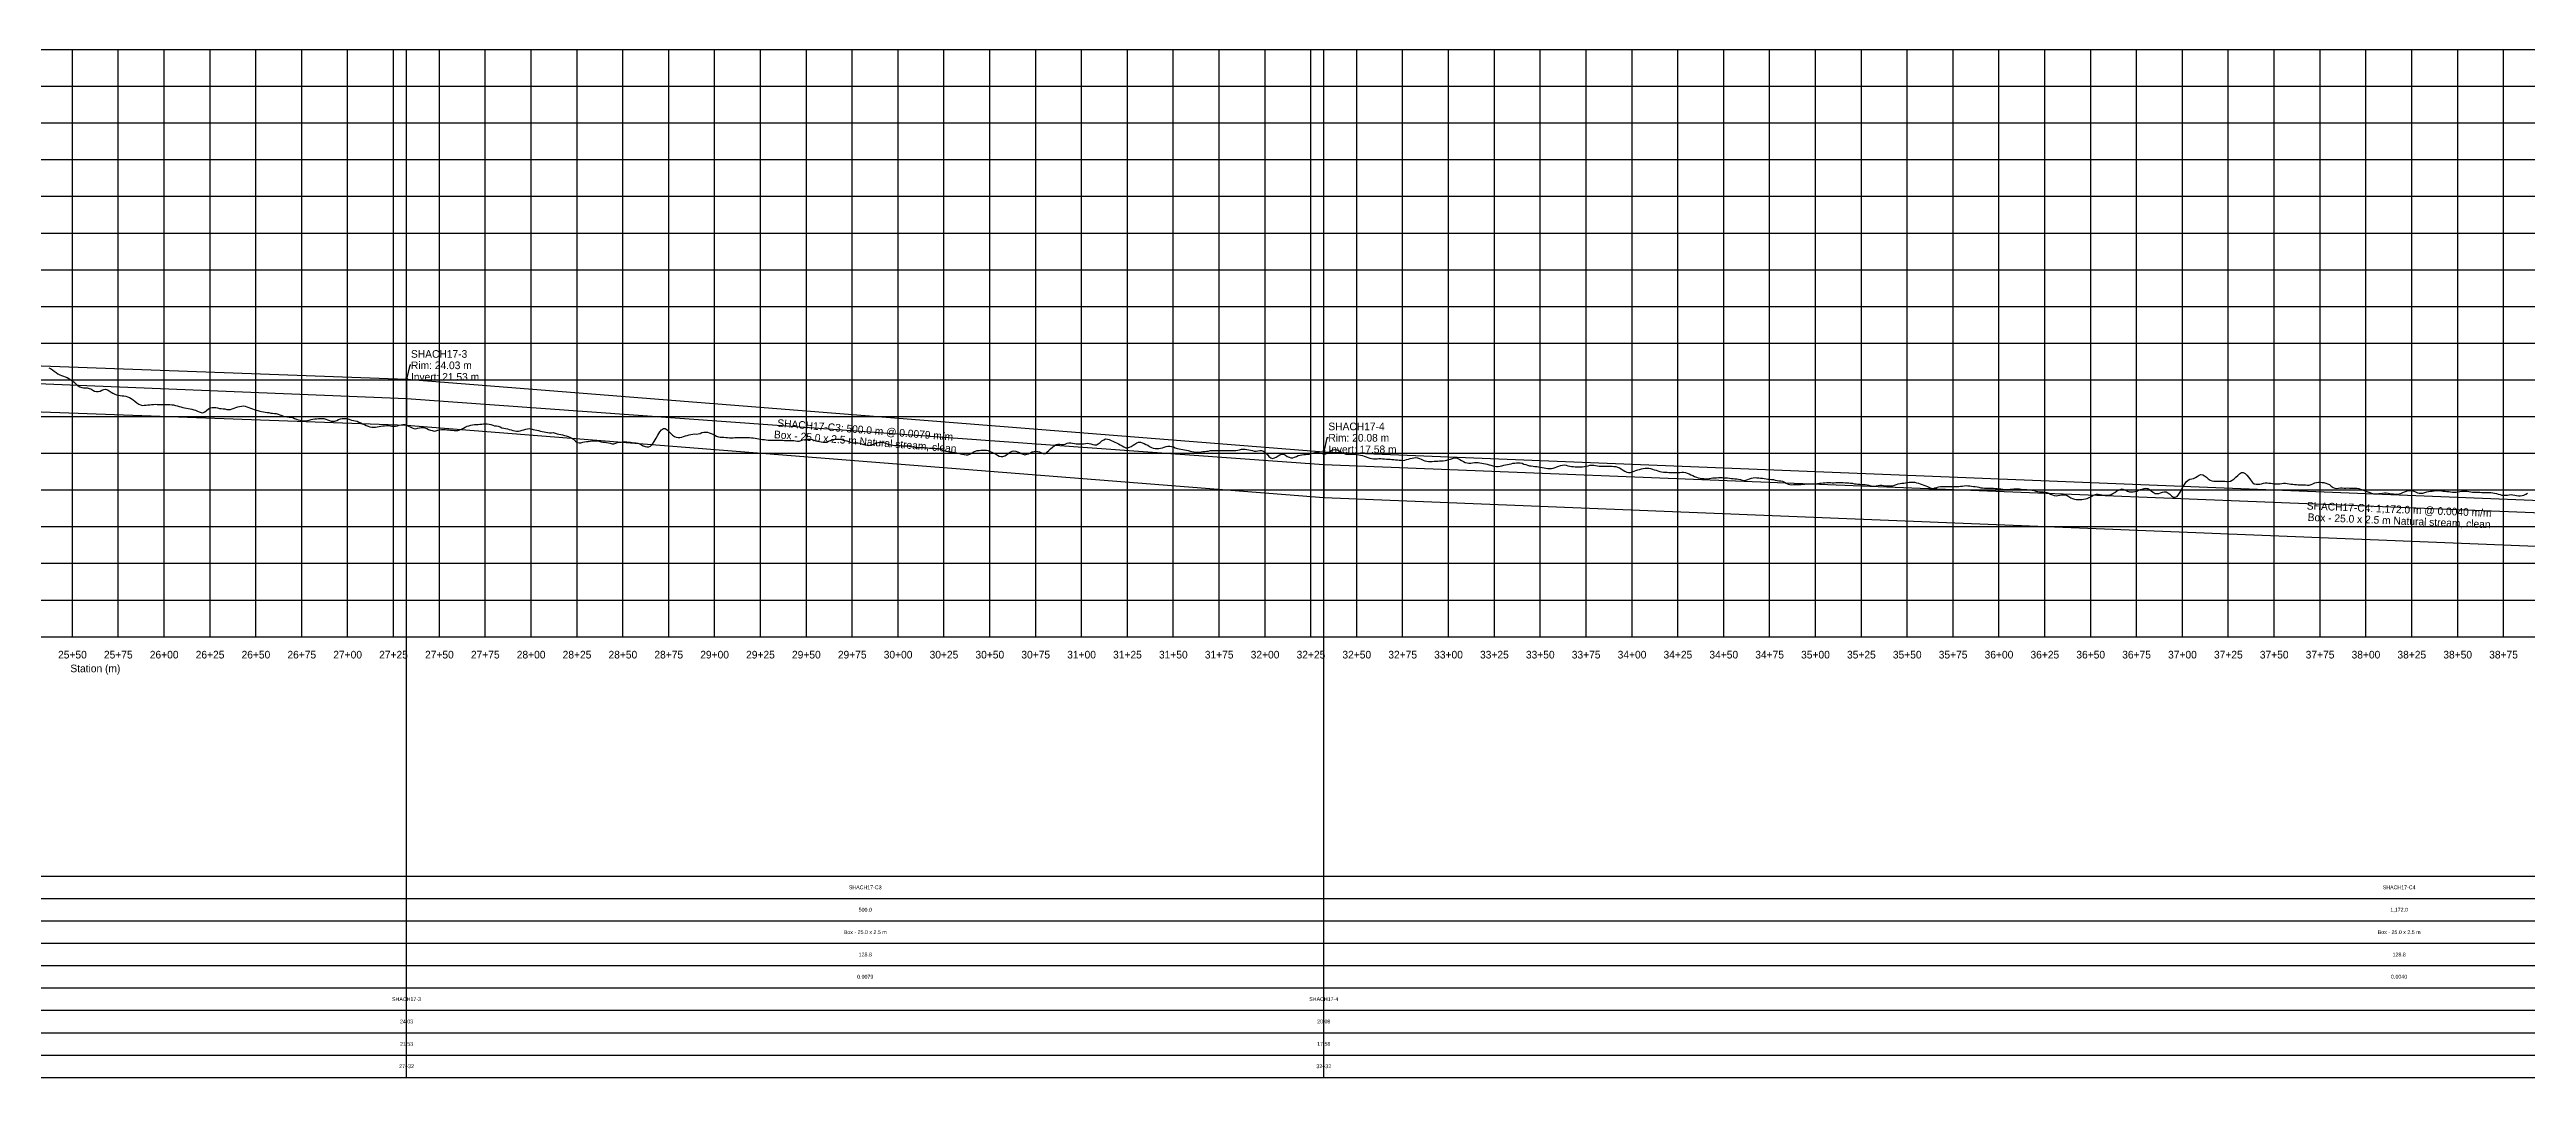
# Model space of a CAD drawing. Extents: x -64 to 5148, y -140 to 422.
# Drawn here: x 2538 to 3887, y -140 to 420 of the extents above; entities that cross this region are included whole.
import ezdxf
from ezdxf.enums import TextEntityAlignment as Align

# ---------------------------------------------------------------- set-up
doc = ezdxf.new("R2010")
doc.units = 0
for name, color, linetype in [('Annotation', 7, 'Continuous'), ('Annotation_Table', 254, 'Continuous'), ('Crown', 7, 'Continuous'), ('Grid', 254, 'Continuous'), ('Grid_Text', 7, 'Continuous'), ('Ground_Elevation', 3, 'Continuous'), ('Hydraulic_Grade', 5, 'Continuous'), ('Invert', 7, 'Continuous'), ('Structure', 7, 'Continuous')]:
    doc.layers.add(name, color=color, linetype=linetype)

msp = doc.modelspace()

# ---------------------------------------------------------------- linework, layer by layer
at = {"layer": 'Annotation', "color": 0}
for points in [[(2734.5, 247.9), (2733.8, 247.9), (2732.1, 240.3)], [(3234.5, 208.4), (3233.7, 208.4), (3232, 200.8)]]:
    msp.add_lwpolyline(points, dxfattribs=at)
for points in [[(2732.1, 240.3), (2731.9, 241.2), (2732.6, 241.1)], [(3232, 200.8), (3231.8, 201.7), (3232.6, 201.6)]]:
    msp.add_lwpolyline(points, close=True, dxfattribs=at)
at = {"layer": 'Annotation_Table', "color": 254}
for points in [[(2732.1, -140.2), (2732.1, 420)], [(3232, -140.2), (3232, 420)], [(-25, -30.5), (5124.9, -30.5)], [(-25, -42.7), (5124.9, -42.7)], [(-25, -54.9), (5124.9, -54.9)], [(-25, -67.1), (5124.9, -67.1)], [(-25, -79.2), (5124.9, -79.2)], [(-25, -91.4), (5124.9, -91.4)], [(-25, -103.6), (5124.9, -103.6)], [(-25, -115.8), (5124.9, -115.8)], [(-25, -128), (5124.9, -128)], [(-25, -140.2), (5124.9, -140.2)]]:
    msp.add_lwpolyline(points, dxfattribs=at)
at = {"layer": 'Crown', "color": 0}
for points in [[(1762.1, 275.7), (2732.1, 240.3)], [(2732.1, 240.3), (2732.1, 240.3)], [(2732.1, 240.3), (3232, 200.8)], [(3232, 200.8), (3232, 200.8)], [(3232, 200.8), (4404.1, 153.9)]]:
    msp.add_lwpolyline(points, dxfattribs=at)
at = {"layer": 'Grid', "color": 254}
for points in [[(-25, 420), (5125, 420)], [(2550, 100), (2550, 420)], [(2575, 100), (2575, 420)], [(2600, 100), (2600, 420)], [(2625, 100), (2625, 420)], [(2650, 100), (2650, 420)], [(2675, 100), (2675, 420)], [(2700, 100), (2700, 420)], [(2725, 100), (2725, 420)], [(2750, 100), (2750, 420)], [(2775, 100), (2775, 420)], [(2800, 100), (2800, 420)], [(2825, 100), (2825, 420)], [(2850, 100), (2850, 420)], [(2875, 100), (2875, 420)], [(2900, 100), (2900, 420)], [(2925, 100), (2925, 420)], [(2950, 100), (2950, 420)], [(2975, 100), (2975, 420)], [(3000, 100), (3000, 420)], [(3025, 100), (3025, 420)], [(3050, 100), (3050, 420)], [(3075, 100), (3075, 420)], [(3100, 100), (3100, 420)], [(3125, 100), (3125, 420)], [(3150, 100), (3150, 420)], [(3175, 100), (3175, 420)], [(3200, 100), (3200, 420)], [(3225, 100), (3225, 420)], [(3250, 100), (3250, 420)], [(3275, 100), (3275, 420)], [(3300, 100), (3300, 420)], [(3325, 100), (3325, 420)], [(3350, 100), (3350, 420)], [(3375, 100), (3375, 420)], [(3400, 100), (3400, 420)], [(3425, 100), (3425, 420)], [(3450, 100), (3450, 420)], [(3475, 100), (3475, 420)], [(3500, 100), (3500, 420)], [(3525, 100), (3525, 420)], [(3550, 100), (3550, 420)], [(3575, 100), (3575, 420)], [(3600, 100), (3600, 420)], [(3625, 100), (3625, 420)], [(3650, 100), (3650, 420)], [(3675, 100), (3675, 420)], [(3700, 100), (3700, 420)], [(3725, 100), (3725, 420)], [(3750, 100), (3750, 420)], [(3775, 100), (3775, 420)], [(3800, 100), (3800, 420)], [(3825, 100), (3825, 420)], [(3850, 100), (3850, 420)], [(3875, 100), (3875, 420)], [(-25, 400), (5125, 400)], [(-25, 380), (5125, 380)], [(-25, 360), (5125, 360)], [(-25, 340), (5125, 340)], [(-25, 320), (5125, 320)], [(-25, 300), (5125, 300)], [(-25, 280), (5125, 280)], [(-25, 260), (5125, 260)], [(-25, 240), (5125, 240)], [(-25, 220), (5125, 220)], [(-25, 200), (5125, 200)], [(-25, 180), (5125, 180)], [(-25, 160), (5125, 160)], [(-25, 140), (5125, 140)], [(-25, 120), (5125, 120)], [(-25, 100), (5125, 100)]]:
    msp.add_lwpolyline(points, dxfattribs=at)
at = {"layer": 'Ground_Elevation', "color": 3}
msp.add_lwpolyline([(2537.1, 246.5), (2538.1, 246.1), (2539.1, 245.5), (2540.1, 244.7), (2541.1, 244), (2542.1, 243.3), (2543.1, 242.8), (2544.1, 242.3), (2545.1, 242), (2546.1, 241.6), (2547.1, 241.2), (2548.1, 240.7), (2549.1, 240), (2550.1, 239.4), (2551.1, 238.6), (2552.1, 237.6), (2553.1, 236.7), (2554.1, 236.1), (2555.1, 235.8), (2556.1, 235.7), (2557.1, 235.6), (2558.1, 235.6), (2559.1, 235.3), (2560.1, 235), (2561.1, 234.4), (2562.1, 233.9), (2563.1, 233.6), (2564.1, 233.6), (2565.1, 233.9), (2566.1, 234.4), (2567.1, 234.8), (2568.1, 234.9), (2569.1, 234.6), (2570.1, 234), (2571.1, 233.3), (2572.1, 232.7), (2573.1, 232.2), (2574.1, 231.8), (2575.1, 231.6), (2576.1, 231.4), (2577.1, 231.3), (2578.1, 231.2), (2579.1, 231.1), (2580.1, 230.8), (2581.1, 230.3), (2582.1, 229.8), (2583.1, 229.1), (2584.1, 228.3), (2585.1, 227.5), (2586.1, 226.8), (2587.1, 226.3), (2588.1, 226), (2589.1, 226.1), (2590.1, 226.1), (2591.1, 226.3), (2592.1, 226.4), (2593.1, 226.5), (2594.1, 226.6), (2595.1, 226.7), (2596.1, 226.6), (2597.1, 226.6), (2598.1, 226.6), (2599.1, 226.5), (2600.1, 226.5), (2601.1, 226.5), (2602.1, 226.5), (2603.1, 226.5), (2604.1, 226.4), (2605.1, 226.3), (2606.1, 226), (2607.1, 225.8), (2608.1, 225.5), (2609.1, 225.2), (2610.1, 224.9), (2611.1, 224.7), (2612.1, 224.5), (2613.1, 224.4), (2614.1, 224.2), (2615.1, 224), (2616.1, 223.7), (2617.1, 223.4), (2618.1, 223), (2619.1, 222.5), (2620.1, 222.1), (2621.1, 222), (2622.1, 222.5), (2623.1, 223.3), (2624.1, 224.1), (2625.1, 224.7), (2626.1, 225), (2627.1, 225), (2628.1, 224.9), (2629.1, 224.7), (2630.1, 224.4), (2631.1, 224.3), (2632.1, 224.2), (2633.1, 224.1), (2634.1, 223.9), (2635.1, 223.9), (2636.1, 223.9), (2637.1, 224.2), (2638.1, 224.5), (2639.1, 224.9), (2640.1, 225.2), (2641.1, 225.4), (2642.1, 225.6), (2643.1, 225.8), (2644.1, 225.6), (2645.1, 225.3), (2646.1, 225), (2647.1, 224.6), (2648.1, 224.2), (2649.1, 223.9), (2650.1, 223.5), (2651.1, 223.2), (2652.1, 222.9), (2653.1, 222.7), (2654.1, 222.5), (2655.1, 222.3), (2656.1, 222.2), (2657.1, 222.1), (2658.1, 221.9), (2659.1, 221.9), (2660.1, 221.7), (2661.1, 221.6), (2662.1, 221.2), (2663.1, 220.9), (2664.1, 220.5), (2665.1, 220.2), (2666.1, 220), (2667.1, 219.8), (2668.1, 219.7), (2669.1, 219.6), (2670.1, 219.4), (2671.1, 218.9), (2672.1, 218.6), (2673.1, 218.2), (2674.1, 218), (2675.1, 217.8), (2676.1, 217.7), (2677.1, 217.6), (2678.1, 217.8), (2679.1, 218), (2680.1, 218.3), (2681.1, 218.5), (2682.1, 218.7), (2683.1, 218.8), (2684.1, 218.9), (2685.1, 218.9), (2686.1, 218.9), (2687.1, 218.9), (2688.1, 218.6), (2689.1, 218.2), (2690.1, 217.8), (2691.1, 217.5), (2692.1, 217.4), (2693.1, 217.4), (2694.1, 217.8), (2695.1, 218.3), (2696.1, 218.7), (2697.1, 218.9), (2698.1, 219), (2699.1, 218.9), (2700.1, 218.7), (2701.1, 218.4), (2702.1, 218.1), (2703.1, 217.8), (2704.1, 217.7), (2705.1, 217.4), (2706.1, 217), (2707.1, 216.5), (2708.1, 216.1), (2709.1, 215.6), (2710.1, 215.1), (2711.1, 214.7), (2712.1, 214.4), (2713.1, 214.2), (2714.1, 214.2), (2715.1, 214.2), (2716.1, 214.4), (2717.1, 214.5), (2718.1, 214.7), (2719.1, 214.9), (2720.1, 215), (2721.1, 215.1), (2722.1, 215.1), (2723.1, 215), (2724.1, 214.8), (2725.1, 214.7), (2726.1, 214.8), (2727.1, 214.9), (2728.1, 215.2), (2729.1, 215.5), (2730.1, 215.7), (2731.1, 215.6), (2732.1, 215.3), (2733.1, 214.8), (2734.1, 214.3), (2735.1, 213.9), (2736.1, 213.5), (2737.1, 213.3), (2738.1, 213.6), (2739.1, 213.9), (2740.1, 214.1), (2741.1, 214.1), (2742.1, 213.9), (2743.1, 213.5), (2744.1, 213), (2745.1, 212.6), (2746.1, 212.3), (2747.1, 212.1), (2748.1, 212.2), (2749.1, 212.5), (2750.1, 212.8), (2751.1, 212.9), (2752.1, 212.9), (2753.1, 212.9), (2754.1, 212.8), (2755.1, 212.8), (2756.1, 212.6), (2757.1, 212.5), (2758.1, 212.4), (2759.1, 212.3), (2760.1, 212.4), (2761.1, 212.7), (2762.1, 213.1), (2763.1, 213.6), (2764.1, 214.2), (2765.1, 214.7), (2766.1, 215), (2767.1, 215.3), (2768.1, 215.5), (2769.1, 215.6), (2770.1, 215.7), (2771.1, 215.7), (2772.1, 215.8), (2773.1, 215.9), (2774.1, 216), (2775.1, 216), (2776.1, 216), (2777.1, 215.8), (2778.1, 215.6), (2779.1, 215.3), (2780.1, 215), (2781.1, 214.9), (2782.1, 214.7), (2783.1, 214.3), (2784.1, 213.9), (2785.1, 213.6), (2786.1, 213.4), (2787.1, 213.2), (2788.1, 213), (2789.1, 212.8), (2790.1, 212.4), (2791.1, 212.2), (2792.1, 212), (2793.1, 212), (2794.1, 212.2), (2795.1, 212.5), (2796.1, 212.8), (2797.1, 213.1), (2798.1, 213.3), (2799.1, 213.4), (2800.1, 213.2), (2801.1, 213), (2802.1, 212.8), (2803.1, 212.5), (2804.1, 212.3), (2805.1, 212.1), (2806.1, 211.9), (2807.1, 211.7), (2808.1, 211.5), (2809.1, 211.3), (2810.1, 211.1), (2811.1, 211.1), (2812.1, 211.2), (2813.1, 210.9), (2814.1, 210.6), (2815.1, 210.4), (2816.1, 210.2), (2817.1, 210), (2818.1, 209.7), (2819.1, 209.4), (2820.1, 209.1), (2821.1, 208.7), (2822.1, 208.2), (2823.1, 207.6), (2824.1, 206.6), (2825.1, 205.9), (2826.1, 205.7), (2827.1, 205.7), (2828.1, 206), (2829.1, 206.2), (2830.1, 206.3), (2831.1, 206.4), (2832.1, 206.5), (2833.1, 206.7), (2834.1, 206.8), (2835.1, 206.8), (2836.1, 206.7), (2837.1, 206.5), (2838.1, 206.2), (2839.1, 206.1), (2840.1, 206.1), (2841.1, 205.9), (2842.1, 205.7), (2843.1, 205.4), (2844.1, 205.2), (2845.1, 205.2), (2846.1, 205.4), (2847.1, 205.9), (2848.1, 206), (2849.1, 206.1), (2850.1, 206.2), (2851.1, 206.3), (2852.1, 206.2), (2853.1, 206.1), (2854.1, 206), (2855.1, 205.8), (2856.1, 205.7), (2857.1, 205.6), (2858.1, 205.5), (2859.1, 205.1), (2860.1, 204.5), (2861.1, 204.1), (2862.1, 203.7), (2863.1, 203.5), (2864.1, 203.5), (2865.1, 203.9), (2866.1, 204.9), (2867.1, 206.4), (2868.1, 208.2), (2869.1, 209.9), (2870.1, 211.6), (2871.1, 212.8), (2872.1, 213.4), (2873.1, 213.4), (2874.1, 212.8), (2875.1, 211.8), (2876.1, 210.7), (2877.1, 209.8), (2878.1, 209.1), (2879.1, 208.7), (2880.1, 208.5), (2881.1, 208.6), (2882.1, 208.8), (2883.1, 209.2), (2884.1, 209.4), (2885.1, 209.7), (2886.1, 210), (2887.1, 210.2), (2888.1, 210.4), (2889.1, 210.5), (2890.1, 210.4), (2891.1, 210.5), (2892.1, 210.8), (2893.1, 211.2), (2894.1, 211.4), (2895.1, 211.5), (2896.1, 211.4), (2897.1, 211.1), (2898.1, 210.7), (2899.1, 210.4), (2900.1, 209.9), (2901.1, 209.3), (2902.1, 208.9), (2903.1, 208.7), (2904.1, 208.8), (2905.1, 208.7), (2906.1, 208.6), (2907.1, 208.5), (2908.1, 208.4), (2909.1, 208.4), (2910.1, 208.4), (2911.1, 208.5), (2912.1, 208.5), (2913.1, 208.6), (2914.1, 208.6), (2915.1, 208.6), (2916.1, 208.6), (2917.1, 208.6), (2918.1, 208.6), (2919.1, 208.5), (2920.1, 208.4), (2921.1, 208.3), (2922.1, 208.2), (2923.1, 208), (2924.1, 207.8), (2925.1, 207.7), (2926.1, 207.5), (2927.1, 207.4), (2928.1, 207.3), (2929.1, 207.2), (2930.1, 207.2), (2931.1, 207.2), (2932.1, 207.2), (2933.1, 207.1), (2934.1, 207.1), (2935.1, 207.1), (2936.1, 207.1), (2937.1, 207.1), (2938.1, 207), (2939.1, 207), (2940.1, 207), (2941.1, 207), (2942.1, 206.9), (2943.1, 206.9), (2944.1, 206.7), (2945.1, 206.5), (2946.1, 206.6), (2947.1, 207), (2948.1, 207.3), (2949.1, 207.5), (2950.1, 207.7), (2951.1, 207.7), (2952.1, 207.6), (2953.1, 207.4), (2954.1, 207.1), (2955.1, 206.8), (2956.1, 206.5), (2957.1, 206.3), (2958.1, 206.2), (2959.1, 206.1), (2960.1, 206), (2961.1, 206.1), (2962.1, 206.5), (2963.1, 207), (2964.1, 207.4), (2965.1, 207.5), (2966.1, 207.7), (2967.1, 207.7), (2968.1, 207.6), (2969.1, 207.5), (2970.1, 207.2), (2971.1, 207), (2972.1, 206.7), (2973.1, 206.4), (2974.1, 206), (2975.1, 205.7), (2976.1, 205.6), (2977.1, 205.6), (2978.1, 205.7), (2979.1, 205.4), (2980.1, 205.1), (2981.1, 204.8), (2982.1, 204.5), (2983.1, 204.3), (2984.1, 204.2), (2985.1, 204.4), (2986.1, 204.7), (2987.1, 205.2), (2988.1, 205.6), (2989.1, 205.9), (2990.1, 206), (2991.1, 206), (2992.1, 205.9), (2993.1, 205.5), (2994.1, 205.1), (2995.1, 204.8), (2996.1, 204.5), (2997.1, 204.3), (2998.1, 204.2), (2999.1, 204.3), (3000.1, 204.3), (3001.1, 204.2), (3002.1, 204.1), (3003.1, 204.1), (3004.1, 204.1), (3005.1, 204), (3006.1, 203.9), (3007.1, 203.7), (3008.1, 203.5), (3009.1, 203.3), (3010.1, 203.2), (3011.1, 203.1), (3012.1, 203.1), (3013.1, 203.1), (3014.1, 203.1), (3015.1, 203), (3016.1, 202.9), (3017.1, 202.7), (3018.1, 202.7), (3019.1, 202.7), (3020.1, 202.7), (3021.1, 202.6), (3022.1, 202.5), (3023.1, 202.2), (3024.1, 201.9), (3025.1, 201.5), (3026.1, 201.1), (3027.1, 200.9), (3028.1, 200.7), (3029.1, 200.7), (3030.1, 200.6), (3031.1, 200.4), (3032.1, 200.2), (3033.1, 200), (3034.1, 199.7), (3035.1, 199.5), (3036.1, 199.3), (3037.1, 199.1), (3038.1, 199.1), (3039.1, 199.5), (3040.1, 200), (3041.1, 200.7), (3042.1, 201.1), (3043.1, 201.4), (3044.1, 201.5), (3045.1, 201.6), (3046.1, 201.7), (3047.1, 201.7), (3048.1, 201.6), (3049.1, 201.4), (3050.1, 201), (3051.1, 200.5), (3052.1, 200.1), (3053.1, 199.6), (3054.1, 198.9), (3055.1, 198.4), (3056.1, 198.2), (3057.1, 198.3), (3058.1, 198.6), (3059.1, 199.2), (3060.1, 200), (3061.1, 200.6), (3062.1, 201.1), (3063.1, 201.3), (3064.1, 201.2), (3065.1, 200.8), (3066.1, 200.4), (3067.1, 199.8), (3068.1, 199.4), (3069.1, 199.2), (3070.1, 199.4), (3071.1, 199.7), (3072.1, 200.2), (3073.1, 200.7), (3074.1, 200.9), (3075.1, 201.1), (3076.1, 201), (3077.1, 200.7), (3078.1, 200.2), (3079.1, 199.9), (3080.1, 199.9), (3081.1, 200.5), (3082.1, 201.4), (3083.1, 202.4), (3084.1, 203.3), (3085.1, 204.1), (3086.1, 204.7), (3087.1, 205), (3088.1, 204.9), (3089.1, 204.8), (3090.1, 204.7), (3091.1, 204.9), (3092.1, 205.4), (3093.1, 205.7), (3094.1, 205.7), (3095.1, 205.5), (3096.1, 205.3), (3097.1, 205.2), (3098.1, 205.1), (3099.1, 205.1), (3100.1, 205.1), (3101.1, 205.2), (3102.1, 205.3), (3103.1, 205.4), (3104.1, 205.3), (3105.1, 205.1), (3106.1, 204.7), (3107.1, 204.5), (3108.1, 204.6), (3109.1, 205.2), (3110.1, 205.9), (3111.1, 206.7), (3112.1, 207.3), (3113.1, 207.8), (3114.1, 207.7), (3115.1, 207.4), (3116.1, 207), (3117.1, 206.5), (3118.1, 206.1), (3119.1, 205.6), (3120.1, 205.1), (3121.1, 204.6), (3122.1, 204), (3123.1, 203.4), (3124.1, 202.9), (3125.1, 203), (3126.1, 203.3), (3127.1, 203.7), (3128.1, 204.3), (3129.1, 205), (3130.1, 205.6), (3131.1, 206), (3132.1, 206), (3133.1, 205.7), (3134.1, 205.3), (3135.1, 204.8), (3136.1, 204.3), (3137.1, 203.7), (3138.1, 203.2), (3139.1, 202.8), (3140.1, 202.5), (3141.1, 202.5), (3142.1, 202.6), (3143.1, 202.8), (3144.1, 203), (3145.1, 203.3), (3146.1, 203.6), (3147.1, 203.8), (3148.1, 203.8), (3149.1, 203.6), (3150.1, 203.4), (3151.1, 203), (3152.1, 202.6), (3153.1, 202.3), (3154.1, 202.2), (3155.1, 202), (3156.1, 201.9), (3157.1, 201.7), (3158.1, 201.5), (3159.1, 201.2), (3160.1, 200.9), (3161.1, 200.7), (3162.1, 200.5), (3163.1, 200.6), (3164.1, 200.6), (3165.1, 200.8), (3166.1, 200.9), (3167.1, 201), (3168.1, 201.1), (3169.1, 201.2), (3170.1, 201.4), (3171.1, 201.5), (3172.1, 201.5), (3173.1, 201.5), (3174.1, 201.5), (3175.1, 201.5), (3176.1, 201.5), (3177.1, 201.5), (3178.1, 201.4), (3179.1, 201.4), (3180.1, 201.4), (3181.1, 201.4), (3182.1, 201.4), (3183.1, 201.4), (3184.1, 201.5), (3185.1, 201.7), (3186.1, 201.9), (3187.1, 202.2), (3188.1, 202.2), (3189.1, 202.2), (3190.1, 202), (3191.1, 201.8), (3192.1, 201.6), (3193.1, 201.4), (3194.1, 201.2), (3195.1, 201.2), (3196.1, 201.3), (3197.1, 201.4), (3198.1, 201.4), (3199.1, 201.1), (3200.1, 200.3), (3201.1, 199.4), (3202.1, 198.3), (3203.1, 197.4), (3204.1, 197.2), (3205.1, 197.4), (3206.1, 197.9), (3207.1, 198.5), (3208.1, 199.1), (3209.1, 199.5), (3210.1, 199.4), (3211.1, 198.9), (3212.1, 198.3), (3213.1, 197.8), (3214.1, 197.5), (3215.1, 197.5), (3216.1, 197.8), (3217.1, 198.2), (3218.1, 198.7), (3219.1, 199), (3220.1, 199.2), (3221.1, 199.3), (3222.1, 199.3), (3223.1, 199.4), (3224.1, 199.5), (3225.1, 199.8), (3226.1, 200), (3227.1, 200.3), (3228.1, 200.4), (3229.1, 200.4), (3230.1, 200.1), (3231.1, 199.8), (3232.1, 199.6), (3233.1, 199.7), (3234.1, 200.1), (3235.1, 200.8), (3236.1, 201.4), (3237.1, 201.8), (3238.1, 202.1), (3239.1, 201.9), (3240.1, 201.5), (3241.1, 200.9), (3242.1, 200.2), (3243.1, 199.8), (3244.1, 199.5), (3245.1, 199.4), (3246.1, 199.4), (3247.1, 199.4), (3248.1, 199.4), (3249.1, 199.4), (3250.1, 199.3), (3251.1, 199.1), (3252.1, 199), (3253.1, 198.7), (3254.1, 198.4), (3255.1, 198.1), (3256.1, 197.6), (3257.1, 197.3), (3258.1, 197.1), (3259.1, 196.9), (3260.1, 196.9), (3261.1, 197), (3262.1, 197.1), (3263.1, 197.1), (3264.1, 197), (3265.1, 196.9), (3266.1, 196.8), (3267.1, 196.7), (3268.1, 196.7), (3269.1, 196.6), (3270.1, 196.5), (3271.1, 196.4), (3272.1, 196.4), (3273.1, 196.3), (3274.1, 196.2), (3275.1, 196.1), (3276.1, 196.3), (3277.1, 196.5), (3278.1, 196.8), (3279.1, 197.1), (3280.1, 197.3), (3281.1, 197.5), (3282.1, 197.6), (3283.1, 197.5), (3284.1, 197.2), (3285.1, 196.8), (3286.1, 196.3), (3287.1, 195.9), (3288.1, 195.7), (3289.1, 195.5), (3290.1, 195.4), (3291.1, 195.5), (3292.1, 195.6), (3293.1, 195.7), (3294.1, 195.7), (3295.1, 195.8), (3296.1, 195.8), (3297.1, 195.9), (3298.1, 196), (3299.1, 196.2), (3300.1, 196.5), (3301.1, 196.8), (3302.1, 197.2), (3303.1, 197.4), (3304.1, 197.4), (3305.1, 197.1), (3306.1, 196.6), (3307.1, 196.1), (3308.1, 195.5), (3309.1, 195), (3310.1, 194.7), (3311.1, 194.6), (3312.1, 194.6), (3313.1, 194.8), (3314.1, 195), (3315.1, 195), (3316.1, 195), (3317.1, 194.8), (3318.1, 194.6), (3319.1, 194.4), (3320.1, 194.2), (3321.1, 194), (3322.1, 193.7), (3323.1, 193.4), (3324.1, 193.2), (3325.1, 193), (3326.1, 192.8), (3327.1, 192.8), (3328.1, 193), (3329.1, 193.2), (3330.1, 193.4), (3331.1, 193.6), (3332.1, 193.8), (3333.1, 194), (3334.1, 194.2), (3335.1, 194.5), (3336.1, 194.6), (3337.1, 194.7), (3338.1, 194.7), (3339.1, 194.7), (3340.1, 194.5), (3341.1, 194.1), (3342.1, 193.8), (3343.1, 193.4), (3344.1, 193.2), (3345.1, 193.1), (3346.1, 192.9), (3347.1, 192.8), (3348.1, 192.7), (3349.1, 192.6), (3350.1, 192.4), (3351.1, 192.2), (3352.1, 192), (3353.1, 191.8), (3354.1, 191.7), (3355.1, 191.6), (3356.1, 191.7), (3357.1, 191.8), (3358.1, 192.2), (3359.1, 192.6), (3360.1, 193), (3361.1, 193.3), (3362.1, 193.5), (3363.1, 193.6), (3364.1, 193.5), (3365.1, 193.2), (3366.1, 192.9), (3367.1, 192.7), (3368.1, 192.7), (3369.1, 192.6), (3370.1, 192.6), (3371.1, 192.6), (3372.1, 192.5), (3373.1, 192.6), (3374.1, 192.7), (3375.1, 192.9), (3376.1, 193.1), (3377.1, 193.4), (3378.1, 193.4), (3379.1, 193.4), (3380.1, 193.3), (3381.1, 193.1), (3382.1, 193), (3383.1, 193), (3384.1, 193), (3385.1, 193), (3386.1, 193), (3387.1, 192.9), (3388.1, 192.9), (3389.1, 192.9), (3390.1, 192.8), (3391.1, 192.7), (3392.1, 192.4), (3393.1, 192), (3394.1, 191.4), (3395.1, 190.8), (3396.1, 190.2), (3397.1, 189.7), (3398.1, 189.5), (3399.1, 189.5), (3400.1, 189.8), (3401.1, 190.2), (3402.1, 190.6), (3403.1, 191), (3404.1, 191.2), (3405.1, 191.5), (3406.1, 191.7), (3407.1, 191.8), (3408.1, 191.9), (3409.1, 191.8), (3410.1, 191.6), (3411.1, 191.3), (3412.1, 191), (3413.1, 190.7), (3414.1, 190.4), (3415.1, 190), (3416.1, 189.8), (3417.1, 189.7), (3418.1, 189.6), (3419.1, 189.6), (3420.1, 189.5), (3421.1, 189.5), (3422.1, 189.5), (3423.1, 189.5), (3424.1, 189.5), (3425.1, 189.4), (3426.1, 189.5), (3427.1, 189.6), (3428.1, 189.6), (3429.1, 189.4), (3430.1, 189.1), (3431.1, 188.7), (3432.1, 188.3), (3433.1, 187.8), (3434.1, 187.4), (3435.1, 187), (3436.1, 186.6), (3437.1, 186.4), (3438.1, 186.2), (3439.1, 186.2), (3440.1, 186.1), (3441.1, 186.1), (3442.1, 186.3), (3443.1, 186.4), (3444.1, 186.5), (3445.1, 186.6), (3446.1, 186.6), (3447.1, 186.7), (3448.1, 186.7), (3449.1, 186.7), (3450.1, 186.6), (3451.1, 186.6), (3452.1, 186.5), (3453.1, 186.4), (3454.1, 186.3), (3455.1, 186.2), (3456.1, 186.1), (3457.1, 186), (3458.1, 185.9), (3459.1, 185.6), (3460.1, 185.3), (3461.1, 185.2), (3462.1, 185.3), (3463.1, 185.6), (3464.1, 186.1), (3465.1, 186.4), (3466.1, 186.6), (3467.1, 186.7), (3468.1, 186.6), (3469.1, 186.5), (3470.1, 186.4), (3471.1, 186.4), (3472.1, 186.2), (3473.1, 186), (3474.1, 185.9), (3475.1, 185.8), (3476.1, 185.7), (3477.1, 185.6), (3478.1, 185.4), (3479.1, 185.2), (3480.1, 185), (3481.1, 184.9), (3482.1, 184.8), (3483.1, 184.3), (3484.1, 183.7), (3485.1, 183.2), (3486.1, 182.9), (3487.1, 182.7), (3488.1, 182.9), (3489.1, 182.9), (3490.1, 182.9), (3491.1, 182.9), (3492.1, 183), (3493.1, 183.1), (3494.1, 183.2), (3495.1, 183.3), (3496.1, 183.3), (3497.1, 183.3), (3498.1, 183.3), (3499.1, 183.4), (3500.1, 183.4), (3501.1, 183.5), (3502.1, 183.6), (3503.1, 183.7), (3504.1, 183.8), (3505.1, 183.9), (3506.1, 184), (3507.1, 184.1), (3508.1, 184), (3509.1, 183.8), (3510.1, 183.9), (3511.1, 184.1), (3512.1, 184.1), (3513.1, 184.1), (3514.1, 184.1), (3515.1, 184), (3516.1, 183.9), (3517.1, 183.9), (3518.1, 183.8), (3519.1, 183.7), (3520.1, 183.6), (3521.1, 183.4), (3522.1, 183.3), (3523.1, 183.2), (3524.1, 183.1), (3525.1, 183), (3526.1, 183), (3527.1, 182.9), (3528.1, 182.8), (3529.1, 182.6), (3530.1, 182.3), (3531.1, 182.1), (3532.1, 182.1), (3533.1, 182.2), (3534.1, 182.4), (3535.1, 182.5), (3536.1, 182.5), (3537.1, 182.4), (3538.1, 182.3), (3539.1, 182.2), (3540.1, 182.2), (3541.1, 182.2), (3542.1, 182.3), (3543.1, 182.6), (3544.1, 183), (3545.1, 183.4), (3546.1, 183.5), (3547.1, 183.6), (3548.1, 183.7), (3549.1, 183.9), (3550.1, 184), (3551.1, 184.2), (3552.1, 184.3), (3553.1, 184.2), (3554.1, 184.2), (3555.1, 183.9), (3556.1, 183.6), (3557.1, 183.3), (3558.1, 183), (3559.1, 182.6), (3560.1, 182.2), (3561.1, 181.8), (3562.1, 181.3), (3563.1, 181), (3564.1, 180.8), (3565.1, 181.1), (3566.1, 181.4), (3567.1, 181.7), (3568.1, 181.9), (3569.1, 181.9), (3570.1, 181.8), (3571.1, 181.8), (3572.1, 181.8), (3573.1, 181.8), (3574.1, 181.8), (3575.1, 181.9), (3576.1, 181.9), (3577.1, 181.9), (3578.1, 181.9), (3579.1, 182), (3580.1, 182.1), (3581.1, 182.2), (3582.1, 182.4), (3583.1, 182.3), (3584.1, 182.2), (3585.1, 182), (3586.1, 181.9), (3587.1, 181.8), (3588.1, 181.7), (3589.1, 181.5), (3590.1, 181.2), (3591.1, 181.1), (3592.1, 180.9), (3593.1, 180.9), (3594.1, 180.9), (3595.1, 180.9), (3596.1, 180.9), (3597.1, 180.9), (3598.1, 180.8), (3599.1, 180.7), (3600.1, 180.6), (3601.1, 180.5), (3602.1, 180.4), (3603.1, 180.3), (3604.1, 180.3), (3605.1, 180.3), (3606.1, 180.4), (3607.1, 180.4), (3608.1, 180.5), (3609.1, 180.5), (3610.1, 180.5), (3611.1, 180.5), (3612.1, 180.4), (3613.1, 180.3), (3614.1, 180.3), (3615.1, 180.2), (3616.1, 180), (3617.1, 180), (3618.1, 179.9), (3619.1, 179.7), (3620.1, 179.3), (3621.1, 179.1), (3622.1, 178.9), (3623.1, 178.9), (3624.1, 178.9), (3625.1, 178.8), (3626.1, 178.6), (3627.1, 178.2), (3628.1, 177.7), (3629.1, 177.3), (3630.1, 177), (3631.1, 176.8), (3632.1, 176.9), (3633.1, 177.1), (3634.1, 177.3), (3635.1, 177.4), (3636.1, 177.3), (3637.1, 176.9), (3638.1, 176.4), (3639.1, 175.7), (3640.1, 175.3), (3641.1, 175), (3642.1, 174.8), (3643.1, 174.7), (3644.1, 174.8), (3645.1, 174.8), (3646.1, 174.9), (3647.1, 175.1), (3648.1, 175.4), (3649.1, 175.8), (3650.1, 176.3), (3651.1, 176.9), (3652.1, 177.3), (3653.1, 177.6), (3654.1, 177.6), (3655.1, 177.5), (3656.1, 177.3), (3657.1, 177.2), (3658.1, 177.1), (3659.1, 177.1), (3660.1, 177.2), (3661.1, 177.5), (3662.1, 178), (3663.1, 178.6), (3664.1, 179.3), (3665.1, 179.9), (3666.1, 180.3), (3667.1, 180.5), (3668.1, 180.3), (3669.1, 179.9), (3670.1, 179.4), (3671.1, 179), (3672.1, 178.9), (3673.1, 178.9), (3674.1, 179.1), (3675.1, 179.4), (3676.1, 179.9), (3677.1, 180.2), (3678.1, 180.4), (3679.1, 180.7), (3680.1, 180.9), (3681.1, 180.7), (3682.1, 180.2), (3683.1, 179.4), (3684.1, 178.7), (3685.1, 178.1), (3686.1, 178), (3687.1, 178.1), (3688.1, 178.4), (3689.1, 178.7), (3690.1, 178.9), (3691.1, 178.9), (3692.1, 178.4), (3693.1, 177.6), (3694.1, 176.8), (3695.1, 176.1), (3696.1, 176), (3697.1, 176.4), (3698.1, 177.7), (3699.1, 179.4), (3700.1, 181.4), (3701.1, 183), (3702.1, 184.4), (3703.1, 185.3), (3704.1, 185.8), (3705.1, 186.1), (3706.1, 186.2), (3707.1, 186.7), (3708.1, 187.4), (3709.1, 188.1), (3710.1, 188.4), (3711.1, 188.3), (3712.1, 187.7), (3713.1, 186.9), (3714.1, 186), (3715.1, 185.3), (3716.1, 184.9), (3717.1, 184.8), (3718.1, 184.8), (3719.1, 184.8), (3720.1, 184.8), (3721.1, 184.8), (3722.1, 184.8), (3723.1, 184.7), (3724.1, 184.6), (3725.1, 184.6), (3726.1, 184.8), (3727.1, 185.3), (3728.1, 186.1), (3729.1, 186.9), (3730.1, 187.8), (3731.1, 188.7), (3732.1, 189.4), (3733.1, 189.4), (3734.1, 188.9), (3735.1, 188), (3736.1, 186.7), (3737.1, 185.5), (3738.1, 184.1), (3739.1, 183.4), (3740.1, 183.1), (3741.1, 183.1), (3742.1, 183.2), (3743.1, 183.3), (3744.1, 183.6), (3745.1, 183.8), (3746.1, 183.8), (3747.1, 183.7), (3748.1, 183.6), (3749.1, 183.5), (3750.1, 183.4), (3751.1, 183.4), (3752.1, 183.4), (3753.1, 183.4), (3754.1, 183.5), (3755.1, 183.6), (3756.1, 183.6), (3757.1, 183.5), (3758.1, 183.4), (3759.1, 183.2), (3760.1, 183.1), (3761.1, 183), (3762.1, 182.9), (3763.1, 182.8), (3764.1, 182.7), (3765.1, 182.7), (3766.1, 182.7), (3767.1, 182.7), (3768.1, 182.6), (3769.1, 182.6), (3770.1, 182.9), (3771.1, 183.4), (3772.1, 183.9), (3773.1, 184.1), (3774.1, 184.2), (3775.1, 184.2), (3776.1, 184.1), (3777.1, 184), (3778.1, 183.7), (3779.1, 183.4), (3780.1, 182.9), (3781.1, 182), (3782.1, 181.4), (3783.1, 180.9), (3784.1, 180.8), (3785.1, 181), (3786.1, 181.1), (3787.1, 181.1), (3788.1, 181), (3789.1, 181), (3790.1, 181.1), (3791.1, 181), (3792.1, 181), (3793.1, 181), (3794.1, 181), (3795.1, 180.9), (3796.1, 180.7), (3797.1, 180.4), (3798.1, 180), (3799.1, 179.6), (3800.1, 179.3), (3801.1, 178.9), (3802.1, 178.6), (3803.1, 178.2), (3804.1, 177.9), (3805.1, 177.8), (3806.1, 177.9), (3807.1, 178), (3808.1, 178.1), (3809.1, 178.3), (3810.1, 178.4), (3811.1, 178.4), (3812.1, 178.3), (3813.1, 178.1), (3814.1, 177.9), (3815.1, 177.8), (3816.1, 177.7), (3817.1, 177.7), (3818.1, 177.8), (3819.1, 178.1), (3820.1, 178.5), (3821.1, 179), (3822.1, 179.4), (3823.1, 179.6), (3824.1, 179.6), (3825.1, 179.6), (3826.1, 179.3), (3827.1, 178.9), (3828.1, 178.4), (3829.1, 178.2), (3830.1, 178.2), (3831.1, 178.3), (3832.1, 178.6), (3833.1, 178.9), (3834.1, 179.1), (3835.1, 179.3), (3836.1, 179.4), (3837.1, 179.5), (3838.1, 179.6), (3839.1, 179.7), (3840.1, 179.6), (3841.1, 179.5), (3842.1, 179.4), (3843.1, 179.3), (3844.1, 179.2), (3845.1, 179.1), (3846.1, 178.9), (3847.1, 178.8), (3848.1, 178.8), (3849.1, 178.8), (3850.1, 179), (3851.1, 179.1), (3852.1, 179.3), (3853.1, 179.3), (3854.1, 179.3), (3855.1, 179.3), (3856.1, 179.1), (3857.1, 178.9), (3858.1, 178.8), (3859.1, 178.8), (3860.1, 178.8), (3861.1, 178.7), (3862.1, 178.7), (3863.1, 178.6), (3864.1, 178.6), (3865.1, 178.6), (3866.1, 178.6), (3867.1, 178.5), (3868.1, 178.5), (3869.1, 178.4), (3870.1, 178.2), (3871.1, 178), (3872.1, 177.7), (3873.1, 177.5), (3874.1, 177.2), (3875.1, 177.1), (3876.1, 177.1), (3877.1, 177.2), (3878.1, 177.4), (3879.1, 177.5), (3880.1, 177.4), (3881.1, 177.2), (3882.1, 177), (3883.1, 176.8), (3884.1, 176.8), (3885.1, 176.9), (3886.1, 177.2), (3887.1, 177.7), (3888.1, 178.2)], dxfattribs=at)
at = {"layer": 'Hydraulic_Grade', "color": 5}
for points in [[(1762.1, 269.3), (2732.1, 229.8)], [(2732.1, 229.8), (2732.1, 229.8)], [(2732.1, 229.8), (3232, 193.8)], [(3232, 193.8), (3232, 193.8)], [(3232, 193.8), (4404.1, 147.4)]]:
    msp.add_lwpolyline(points, dxfattribs=at)
at = {"layer": 'Invert', "color": 0}
for points in [[(1762.1, 250.7), (2732.1, 215.3)], [(2732.1, 215.3), (2732.1, 215.3)], [(2732.1, 215.3), (3232, 175.8)], [(3232, 175.8), (3232, 175.8)], [(3232, 175.8), (4404.1, 128.9)]]:
    msp.add_lwpolyline(points, dxfattribs=at)
at = {"layer": 'Structure', "color": 0}
for points in [[(2732.1, 240.3), (2732.1, 215.3)], [(2732.1, 240.3), (2732.1, 215.3)], [(3232, 200.8), (3232, 175.8)], [(3232, 200.8), (3232, 175.8)]]:
    msp.add_lwpolyline(points, dxfattribs=at)

# ---------------------------------------------------------------- texts
at = {"layer": 'Annotation', "color": 0}
for s, height, p in [('SHACH17-3', 4.17, (2734.5, 254.1)), ('Rim: 24.03 m', 4.167, (2734.5, 247.9)), ('Invert: 21.53 m', 4.167, (2734.5, 241.6)), ('SHACH17-4', 4.17, (3234.5, 214.6)), ('Rim: 20.08 m', 4.167, (3234.5, 208.4)), ('Invert: 17.58 m', 4.167, (3234.5, 202.1))]:
    msp.add_text(s, height=height, dxfattribs=at).set_placement(p, align=Align.MIDDLE_LEFT)
for s, rotation, p in [('SHACH17-C3: 500.0 m @ 0.0079 m/m', 355.483, (2982.1, 212.7)), ('Box - 25.0 x 2.5 m Natural stream, clean', 355.483, (2982.1, 206.4)), ('SHACH17-C4: 1,172.0 m @ 0.0040 m/m', 357.7084, (3818.1, 169.4)), ('Box - 25.0 x 2.5 m Natural stream, clean', 357.7084, (3818.1, 163.2))]:
    msp.add_text(s, height=4.167, rotation=rotation, dxfattribs=at).set_placement(p, align=Align.MIDDLE_CENTER)
at = {"layer": 'Annotation_Table', "color": 0}
for s, height, p in [('SHACH17-C3', 2.08, (2982.1, -36.6)), ('SHACH17-C4', 2.08, (3818.1, -36.6)), ('500.0', 2.08, (2982.1, -48.8)), ('1,172.0', 2.08, (3818.1, -48.8)), ('Box - 25.0 x 2.5 m', 2.083, (2982.1, -61)), ('Box - 25.0 x 2.5 m', 2.083, (3818.1, -61)), ('128.8', 2.08, (2982.1, -73.2)), ('128.8', 2.08, (3818.1, -73.2)), ('0.0079', 2.08, (2982.1, -85.3)), ('0.0040', 2.08, (3818.1, -85.3)), ('SHACH17-3', 2.08, (2732.1, -97.5)), ('SHACH17-4', 2.08, (3232, -97.5)), ('24.03', 2.08, (2732.1, -109.7)), ('21.53', 2.08, (2732.1, -121.9)), ('20.08', 2.08, (3232, -109.7)), ('17.58', 2.08, (3232, -121.9)), ('27+32', 2.08, (2732.1, -134.1)), ('32+32', 2.08, (3232, -134.1))]:
    msp.add_text(s, height=height, dxfattribs=at).set_placement(p, align=Align.MIDDLE_CENTER)
at = {"layer": 'Grid_Text', "color": 0}
for s, height, p in [('25+50', 4.17, (2550, 92.3)), ('Station (m)', 4.167, (2562.5, 84.8)), ('25+75', 4.17, (2575, 92.3)), ('26+00', 4.17, (2600, 92.3)), ('26+25', 4.17, (2625, 92.3)), ('26+50', 4.17, (2650, 92.3)), ('26+75', 4.17, (2675, 92.3)), ('27+00', 4.17, (2700, 92.3)), ('27+25', 4.17, (2725, 92.3)), ('27+50', 4.17, (2750, 92.3)), ('27+75', 4.17, (2775, 92.3)), ('28+00', 4.17, (2800, 92.3)), ('28+25', 4.17, (2825, 92.3)), ('28+50', 4.17, (2850, 92.3)), ('28+75', 4.17, (2875, 92.3)), ('29+00', 4.17, (2900, 92.3)), ('29+25', 4.17, (2925, 92.3)), ('29+50', 4.17, (2950, 92.3)), ('29+75', 4.17, (2975, 92.3)), ('30+00', 4.17, (3000, 92.3)), ('30+25', 4.17, (3025, 92.3)), ('30+50', 4.17, (3050, 92.3)), ('30+75', 4.17, (3075, 92.3)), ('31+00', 4.17, (3100, 92.3)), ('31+25', 4.17, (3125, 92.3)), ('31+50', 4.17, (3150, 92.3)), ('31+75', 4.17, (3175, 92.3)), ('32+00', 4.17, (3200, 92.3)), ('32+25', 4.17, (3225, 92.3)), ('32+50', 4.17, (3250, 92.3)), ('32+75', 4.17, (3275, 92.3)), ('33+00', 4.17, (3300, 92.3)), ('33+25', 4.17, (3325, 92.3)), ('33+50', 4.17, (3350, 92.3)), ('33+75', 4.17, (3375, 92.3)), ('34+00', 4.17, (3400, 92.3)), ('34+25', 4.17, (3425, 92.3)), ('34+50', 4.17, (3450, 92.3)), ('34+75', 4.17, (3475, 92.3)), ('35+00', 4.17, (3500, 92.3)), ('35+25', 4.17, (3525, 92.3)), ('35+50', 4.17, (3550, 92.3)), ('35+75', 4.17, (3575, 92.3)), ('36+00', 4.17, (3600, 92.3)), ('36+25', 4.17, (3625, 92.3)), ('36+50', 4.17, (3650, 92.3)), ('36+75', 4.17, (3675, 92.3)), ('37+00', 4.17, (3700, 92.3)), ('37+25', 4.17, (3725, 92.3)), ('37+50', 4.17, (3750, 92.3)), ('37+75', 4.17, (3775, 92.3)), ('38+00', 4.17, (3800, 92.3)), ('38+25', 4.17, (3825, 92.3)), ('38+50', 4.17, (3850, 92.3)), ('38+75', 4.17, (3875, 92.3))]:
    msp.add_text(s, height=height, dxfattribs=at).set_placement(p, align=Align.TOP_CENTER)

doc.saveas('drawing.dxf')
